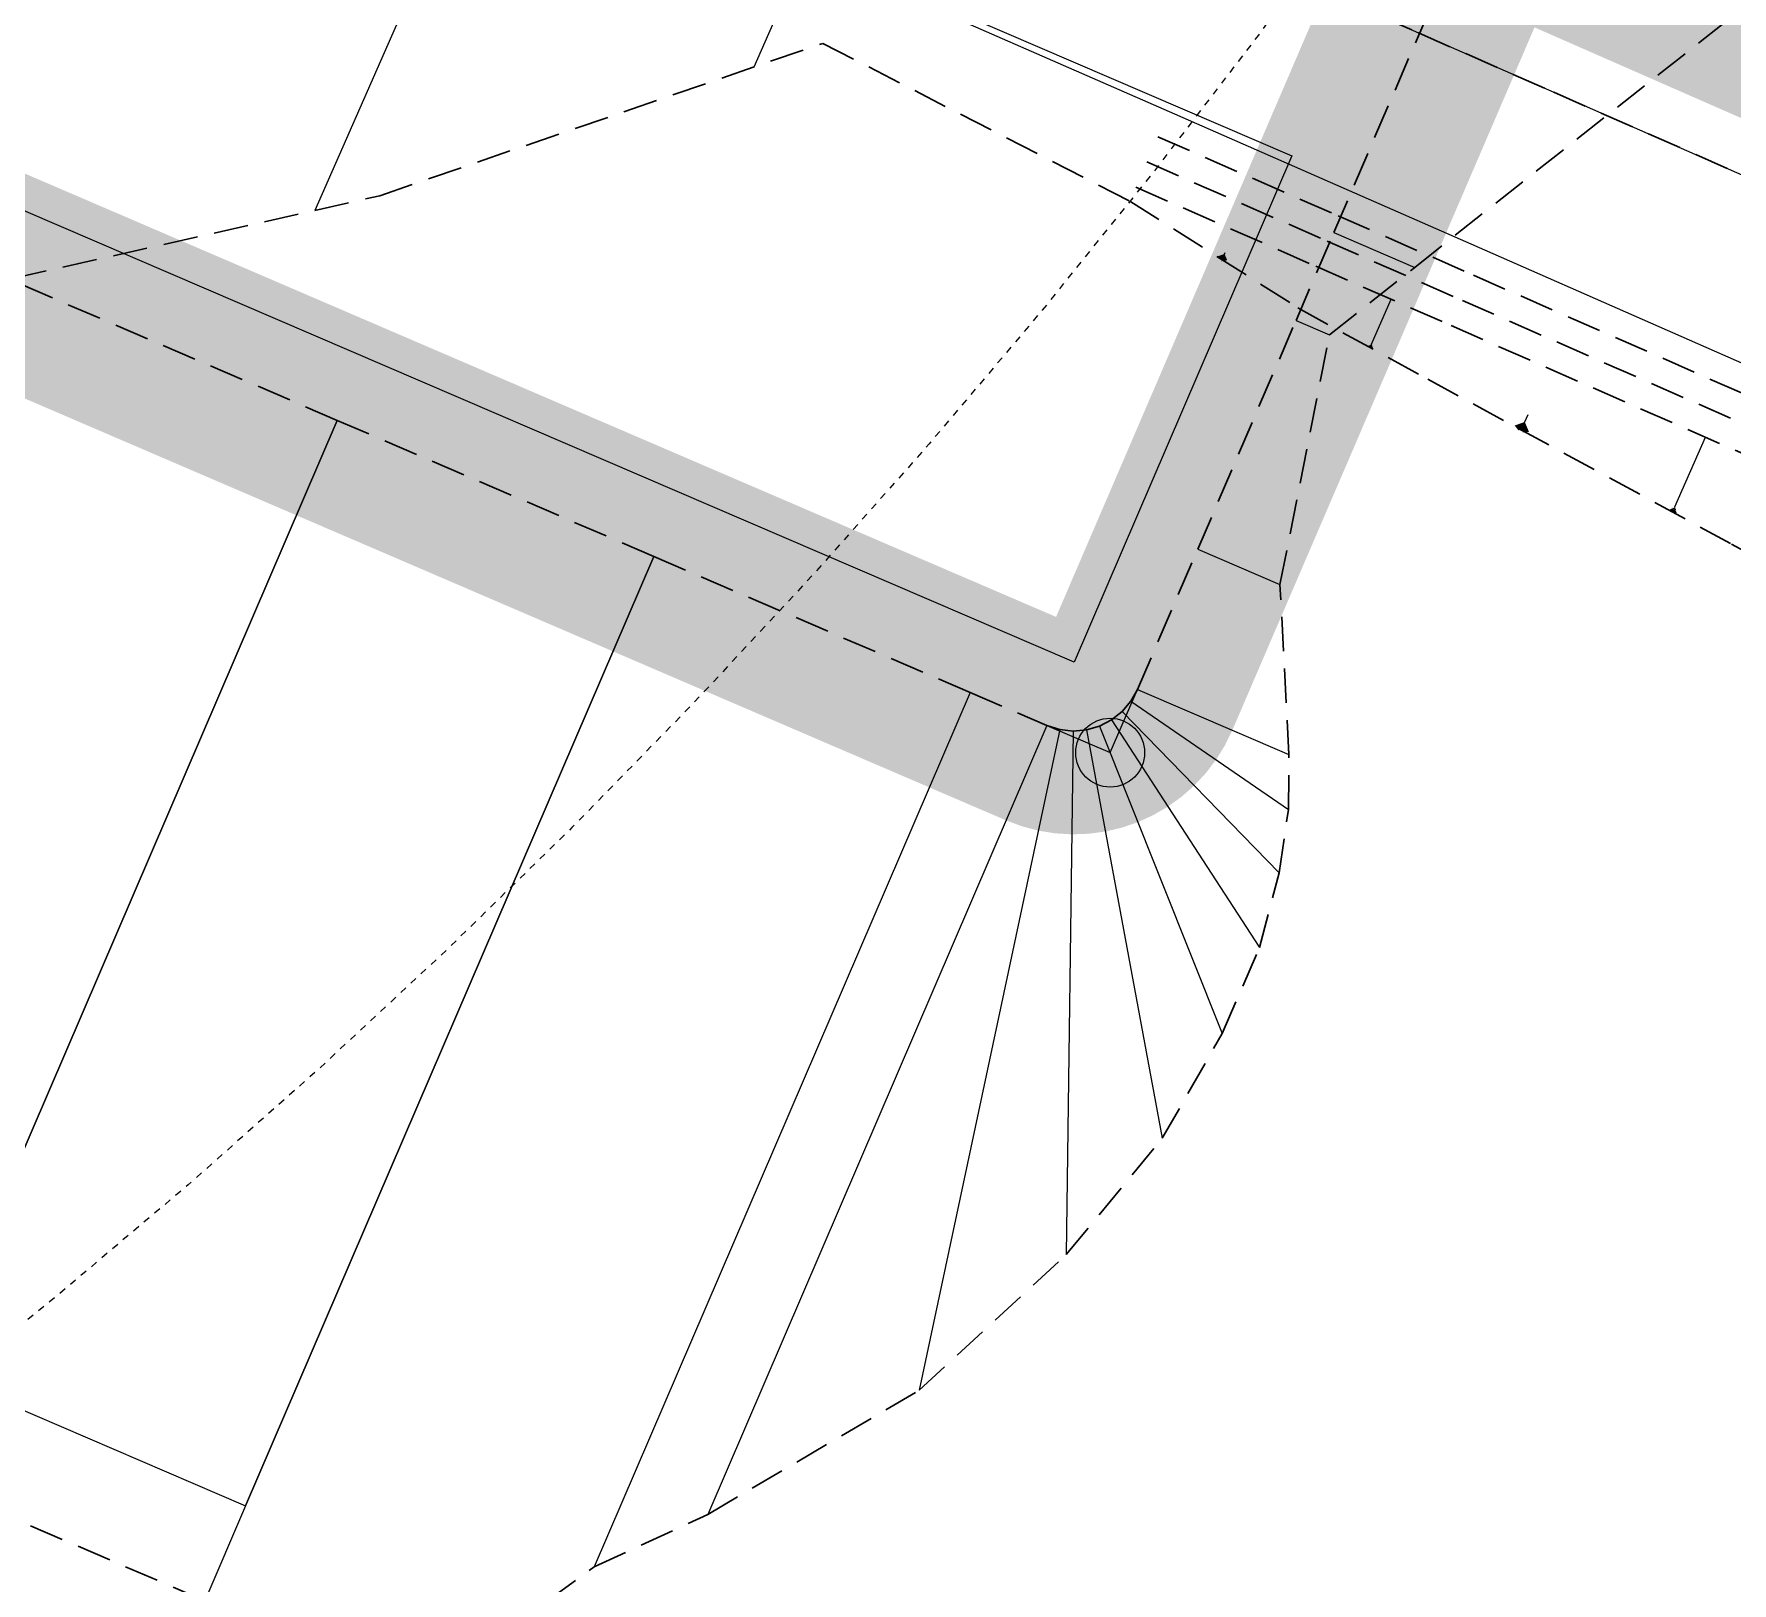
# Model space of a CAD drawing. Header units: metres. Extents: x 544752 to 548977, y 1840603 to 1844608.
# Drawn here: x 546643.49 to 546668.14, y 1842957.71 to 1842980.19 of the extents above; entities that cross this region are included whole.
import ezdxf

# ---------------------------------------------------------------- set-up
doc = ezdxf.new("R2010")
doc.units = ezdxf.units.M
doc.header["$MEASUREMENT"] = 0
doc.linetypes.add('ACAD_ISO02W100', pattern=[15, 12, -3])
doc.linetypes.add('Anordnung Grundriss$0$GESTRICHELT', pattern=[0.75, 0.5, -0.25])
doc.layers.add('C-ROAD', color=7, linetype='Continuous')
for name, color, linetype, lineweight in [('C-ROAD-CORR', 5, 'Continuous', 0), ('C-ROAD-LINK', 150, 'Continuous', 0), ('C-ROAD-STAN', 11, 'Continuous', 0), ('C-TOPO-FEAT', 94, 'Continuous', 5), ('Đường', 5, 'ACAD_ISO02W100', 5)]:
    doc.layers.add(name, color=color, linetype=linetype, lineweight=lineweight)

# ---------------------------------------------------------------- blocks, each defined once
blk = doc.blocks.new('TB')
at = {"layer": 'Defpoints', "color": 5, "linetype": 'Anordnung Grundriss$0$GESTRICHELT', "lineweight": 5, "ltscale": 0.2}
blk.add_circle((-0.4049538253086098, -1.769394799566726e-07), 105.7280000291212, dxfattribs=at)
blk = doc.blocks.new('GFERFERF')
blk.add_lwpolyline([(467513.3739784134, 1441358.465170017), (467628.3739784134, 1441358.465170017), (467628.3739784134, 1441366.465170017), (467513.3739784134, 1441366.465170017)], close=True)
blk = doc.blocks.new('fcwdăed')
at = {"xscale": -1, "rotation": 19.89216182940478}
blk.add_blockref('GFERFERF', (1396356.812540187, 242240.5363757809, -3.31594075425429), dxfattribs=at)
blk = doc.blocks.new('STA')
blk.add_circle((0, 0), 0.03600344113496039)
blk = doc.blocks.new('PI')
h = blk.add_hatch(color=256)
h.dxf.hatch_style = 1
h.paths.add_polyline_path([(0.01097384885793593, 0, 1), (-0.01097384885793593, 0, 1)])
at = {"xscale": 0.3048, "yscale": 0.3048, "zscale": 0.3048}
blk.add_blockref('STA', (0, 0), dxfattribs=at)

msp = doc.modelspace()

# ---------------------------------------------------------------- linework, layer by layer
at = {"layer": 'C-ROAD', "color": 3, "linetype": 'Continuous', "lineweight": 13}
for p, q in [((546659.1132832009, 1842969.758147664), (546659.508247406, 1842970.676844174)), ((546658.1945866913, 1842970.153111869), (546659.1132832009, 1842969.758147664))]:
    msp.add_line(p, q, dxfattribs=at)
at = {"layer": 'C-ROAD', "color": 1, "linetype": 'ACAD_ISO02W100', "lineweight": 60, "ltscale": 0.1, "const_width": 3, "flags": 128}
for points in [[(546523.169546673, 1843044.294615997), (546698.777218832, 1842967.217470441)], [(546552.5444880904, 1843015.573995452), (546658.1945866913, 1842970.153111869)], [(546659.508247406, 1842970.676844174), (546671.7521406753, 1842999.156442743)]]:
    msp.add_lwpolyline(points, dxfattribs=at)
at = {"layer": 'C-ROAD', "color": 1, "linetype": 'ACAD_ISO02W100', "lineweight": -3, "ltscale": 0.1, "const_width": 3, "flags": 128}
msp.add_lwpolyline([(546658.1945866913, 1842970.153111869, 0.41421356234177), (546659.508247406, 1842970.676844174)], format="xyb", dxfattribs=at)
at = {"layer": 'C-ROAD-CORR', "color": 160, "linetype": 'Continuous'}
for p, q in [((546649.8896164312, 1842982.915466328, 560.8405292558897), (546647.569373618, 1842977.629172494, 556.9918106112227)), ((546654.6173917725, 1842981.246253013, 560.9633076193795), (546653.9430246032, 1842979.709817693, 559.8446964624709)), ((546662.3587001174, 1842977.30706768, 561.0165627647707), (546663.5325976838, 1842976.802387936, 562.2943487954545)), ((546662.3587001174, 1842977.30706768, 561.0165627647707), (546663.5325976838, 1842976.802387936, 562.2943487954545)), ((546662.3587001174, 1842977.30706768, 561.0165627647707), (546663.5325976838, 1842976.802387936, 562.2943487954545)), ((546662.3587001174, 1842977.30706768, 561.0165627647707), (546663.5325976838, 1842976.802387936, 562.2943487954545)), ((546660.7486096045, 1842976.94337942, 561.3094006886188), (546660.7818091398, 1842977.019019132, 561.2267957543909)), ((546662.9060805204, 1842975.687727079, 561.6378229630786), (546663.191767983, 1842976.338619246, 560.926993912399)), ((546661.8103889164, 1842976.031682265, 561.0165627647713), (546662.2947752213, 1842975.823435853, 561.5438166508645)), ((546661.8103889164, 1842976.031682265, 561.0165627647713), (546662.2947752213, 1842975.823435853, 561.5438166508645)), ((546661.8103889164, 1842976.031682265, 561.0165627647713), (546662.2947752213, 1842975.823435853, 561.5438166508645)), ((546661.8103889164, 1842976.031682265, 561.0165627647713), (546662.2947752213, 1842975.823435853, 561.5438166508645)), ((546662.8589736201, 1842975.66114835, 561.6810931937921), (546662.9184061676, 1842975.635062411, 561.6810931937921)), ((546662.8707503452, 1842975.667793032, 561.6702756361137), (546662.9153247558, 1842975.648228578, 561.6702756361137)), ((546662.8825270702, 1842975.674437715, 561.6594580784354), (546662.912243344, 1842975.661394745, 561.6594580784354)), ((546662.8943037953, 1842975.681082397, 561.648640520757), (546662.9091619322, 1842975.674560912, 561.648640520757)), ((546647.8939651087, 1842974.581534937, 561.321868107067), (546641.9695020325, 1842960.801087293, 551.321868107067)), ((546641.9695020325, 1842960.801087293, 551.321868107067), (546647.8939651087, 1842974.581534937, 561.321868107067)), ((546647.8939651087, 1842974.581534937, 561.321868107067), (546641.9695020325, 1842960.801087293, 551.321868107067)), ((546665.1069990629, 1842974.504656365, 561.9992933959898), (546665.1775283519, 1842974.665345817, 561.8238069848799)), ((546667.3106939868, 1842973.32658962, 562.3551006434041), (546667.7538488914, 1842974.336245603, 561.2524712977897)), ((546667.2376223385, 1842973.28536102, 562.4222208970496), (546667.3298133808, 1842973.244896829, 562.4222208970496)), ((546667.2558902506, 1842973.29566817, 562.4054408336382), (546667.3250335323, 1842973.265320027, 562.4054408336382)), ((546667.2741581626, 1842973.30597532, 562.3886607702268), (546667.3202536838, 1842973.285743225, 562.3886607702268)), ((546667.2924260747, 1842973.31628247, 562.3718807068154), (546667.3154738353, 1842973.306166422, 562.3718807068154)), ((546652.4874476566, 1842972.606713911, 561.1968681070667), (546646.5629845804, 1842958.826266268, 551.1968681070667)), ((546646.5629845804, 1842958.826266268, 551.1968681070667), (546652.4874476566, 1842972.606713911, 561.1968681070667)), ((546652.4874476566, 1842972.606713911, 561.1968681070667), (546646.5629845804, 1842958.826266268, 551.1968681070667)), ((546660.3838790919, 1842972.713585132, 561.0165627647732), (546661.5777697786, 1842972.200309985, 560.1501970867594)), ((546660.3838790919, 1842972.713585132, 561.0165627647732), (546661.5777697786, 1842972.200309985, 560.1501970867594)), ((546660.3838790919, 1842972.713585132, 561.0165627647732), (546661.5777697786, 1842972.200309985, 560.1501970867594)), ((546660.3838790919, 1842972.713585132, 561.0165627647732), (546661.5777697786, 1842972.200309985, 560.1501970867594)), ((546657.0809302045, 1842970.631892886, 561.0718681070665), (546651.624595685, 1842957.940323843, 551.8620301026443)), ((546657.0809302045, 1842970.631892886, 561.0718681070665), (546651.624595685, 1842957.940323843, 551.8620301026443)), ((546657.0809302045, 1842970.631892886, 561.0718681070665), (546651.624595685, 1842957.940323843, 551.8620301026443)), ((546657.0809302045, 1842970.631892886, 561.0718681070665), (546651.624595685, 1842957.940323843, 551.8620301026443)), ((546659.508247406, 1842970.676844174, 561.0165627647743), (546661.7068956047, 1842969.731605644, 559.4210788911154)), ((546659.508247406, 1842970.676844174, 561.0165627647743), (546661.7068956047, 1842969.731605644, 559.4210788911154)), ((546659.508247406, 1842970.676844174, 561.0165627647743), (546661.7068956047, 1842969.731605644, 559.4210788911154)), ((546659.508247406, 1842970.676844174, 561.0165627647743), (546661.7068956047, 1842969.731605644, 559.4210788911154)), ((546659.2871695409, 1842970.3553391, 561.0184657764668), (546661.566990802, 1842968.013913872, 558.8397957355852)), ((546659.2871695409, 1842970.3553391, 561.0184657764668), (546661.566990802, 1842968.013913872, 558.8397957355852)), ((546659.2871695409, 1842970.3553391, 561.0184657764668), (546661.566990802, 1842968.013913872, 558.8397957355852)), ((546659.2871695409, 1842970.3553391, 561.0184657764668), (546661.566990802, 1842968.013913872, 558.8397957355852)), ((546659.4135412165, 1842970.505204502, 561.0170431327679), (546661.698871623, 1842968.933733291, 559.1680485908875)), ((546659.4135412165, 1842970.505204502, 561.0170431327679), (546661.698871623, 1842968.933733291, 559.1680485908875)), ((546659.4135412165, 1842970.505204502, 561.0170431327679), (546661.698871623, 1842968.933733291, 559.1680485908875)), ((546659.4135412165, 1842970.505204502, 561.0170431327679), (546661.698871623, 1842968.933733291, 559.1680485908875)), ((546658.1945866913, 1842970.153111869, 561.0415627647773), (546653.2710958916, 1842958.700950497, 552.7311205584624)), ((546658.1945866913, 1842970.153111869, 561.0415627647773), (546653.2710958916, 1842958.700950497, 552.7311205584624)), ((546658.1945866913, 1842970.153111869, 561.0415627647773), (546653.2710958916, 1842958.700950497, 552.7311205584624)), ((546658.1945866913, 1842970.153111869, 561.0415627647773), (546653.2710958916, 1842958.700950497, 552.7311205584624)), ((546658.3814046162, 1842970.093710671, 561.0366855067253), (546656.3404767166, 1842960.503210674, 554.4998470973427)), ((546658.3814046162, 1842970.093710671, 561.0366855067253), (546656.3404767166, 1842960.503210674, 554.4998470973427)), ((546658.3814046162, 1842970.093710671, 561.0366855067253), (546656.3404767166, 1842960.503210674, 554.4998470973427)), ((546658.3814046162, 1842970.093710671, 561.0366855067253), (546656.3404767166, 1842960.503210674, 554.4998470973427)), ((546658.5762214854, 1842970.071897219, 561.0319956789684), (546658.474906344, 1842962.471700917, 555.9647479669774)), ((546658.5762214854, 1842970.071897219, 561.0319956789684), (546658.474906344, 1842962.471700917, 555.9647479669774)), ((546658.5762214854, 1842970.071897219, 561.0319956789684), (546658.474906344, 1842962.471700917, 555.9647479669774)), ((546658.5762214854, 1842970.071897219, 561.0319956789684), (546658.474906344, 1842962.471700917, 555.9647479669774)), ((546658.7715505963, 1842970.088509793, 561.02767350895), (546659.8688190818, 1842964.160244248, 557.0083684005513)), ((546658.7715505963, 1842970.088509793, 561.02767350895), (546659.8688190818, 1842964.160244248, 557.0083684005513)), ((546658.7715505963, 1842970.088509793, 561.02767350895), (546659.8688190818, 1842964.160244248, 557.0083684005513)), ((546658.7715505963, 1842970.088509793, 561.02767350895), (546659.8688190818, 1842964.160244248, 557.0083684005513)), ((546658.9598855609, 1842970.142909979, 561.0238850952503), (546660.7390953144, 1842965.680175997, 557.8209987622073)), ((546658.9598855609, 1842970.142909979, 561.0238850952503), (546660.7390953144, 1842965.680175997, 557.8209987622073)), ((546658.9598855609, 1842970.142909979, 561.0238850952503), (546660.7390953144, 1842965.680175997, 557.8209987622073)), ((546658.9598855609, 1842970.142909979, 561.0238850952503), (546660.7390953144, 1842965.680175997, 557.8209987622073)), ((546659.133988772, 1842970.233007211, 561.020776024472), (546661.2792234716, 1842966.927900324, 558.3939263313434)), ((546659.133988772, 1842970.233007211, 561.020776024472), (546661.2792234716, 1842966.927900324, 558.3939263313434)), ((546659.133988772, 1842970.233007211, 561.020776024472), (546661.2792234716, 1842966.927900324, 558.3939263313434)), ((546659.133988772, 1842970.233007211, 561.020776024472), (546661.2792234716, 1842966.927900324, 558.3939263313434)), ((546646.5629845804, 1842958.826266268, 551.1968681070667), (546645.9705382729, 1842957.448221503, 551.2268681070667)), ((546646.5629845804, 1842958.826266268, 551.1968681070667), (546645.9705382729, 1842957.448221503, 551.2268681070667))]:
    msp.add_line(p, q, dxfattribs=at)
at = {"layer": 'C-ROAD-CORR', "color": 5, "linetype": 'Anordnung Grundriss$0$GESTRICHELT', "lineweight": 30, "extrusion": (0.2841914555795108, 0.647483757810315, 0.7071067811493766), "const_width": 0.1, "elevation": 1349050.856396173}
msp.add_lwpolyline([(240139.5722061691, -1348256.998813704), (240139.6067613228, -1348257.044887242), (240139.6413164765, -1348256.998813704)], dxfattribs=at)
at = {"layer": 'C-ROAD-CORR', "color": 5, "linetype": 'Anordnung Grundriss$0$GESTRICHELT', "lineweight": 30, "extrusion": (0.2841914551116141, 0.6474837579733876, 0.7071067811881053), "const_width": 0.1, "elevation": 1349051.003852239}
msp.add_lwpolyline([(240134.5609874371, -1348256.118956519), (240134.63439661, -1348256.216835417), (240134.7078057831, -1348256.11895652)], dxfattribs=at)
at = {"layer": 'C-ROAD-CORR', "color": 1, "linetype": 'Anordnung Grundriss$0$GESTRICHELT', "lineweight": 30}
for points in [[(546662.2947752214, 1842975.823435853, 561.5438166508645), (546663.5325976838, 1842976.802387936, 562.2943487954545), (546667.9947741061, 1842980.32651152, 565.0018320293458), (546672.5062716616, 1842983.82943106, 567.7630012552676), (546678.7445522234, 1842986.58997543, 570.9337716205598), (546683.3625389847, 1842990.047113338, 573.810854213566), (546686.8892460297, 1842992.648728039, 576.0232829837289), (546692.2342684566, 1842994.997135841, 578.957094902406), (546696.154877114, 1842999.213810504, 582.4021490988542), (546702.3073474437, 1843005.376852608, 587.6192499372495), (546704.4568289453, 1843012.956286886, 591.8108850465635), (546706.1867867875, 1843022.497851614, 596.2950120877671), (546702.4839764922, 1843030.368858471, 598.3274583665009), (546701.3454376603, 1843031.664159333, 598.4497709951656), (546694.9422052086, 1843034.61137062, 596.7058734923852), (546684.1770944282, 1843030.588437018, 589.4154379934198), (546678.9940899413, 1843030.296265198, 587.216040110001), (546672.5829647308, 1843028.043290316, 584.2090381236554), (546667.1502459726, 1843028.066066812, 582.2091965118301), (546661.719485436, 1843028.093398088, 580.2143127877184), (546655.2618304609, 1843025.732196022, 577.0895052729253), (546650.2812064494, 1843026.80653472, 576.234291427957), (546645.9084761186, 1843029.294820432, 576.9181620135658), (546641.5241496965, 1843031.756133897, 577.5726732487362)], [(546661.8103889165, 1842976.031682265, 561.0165627647713), (546662.3587001174, 1842977.30706768, 561.0165627647707), (546664.333521143, 1842981.900550228, 561.0165627647683), (546666.3083421683, 1842986.494032776, 561.0165627647659), (546668.2831631937, 1842991.087515323, 561.0165627647635), (546670.2579842191, 1842995.680997871, 561.0165627647611), (546671.7521406752, 1842999.156442743, 561.0165627647593), (546671.8115416818, 1842999.343259766, 561.0170431282576), (546671.8333553007, 1842999.538075694, 561.0184657588251), (546671.8167432548, 1842999.73340393, 561.0207759860679), (546671.76234393, 1842999.921738189, 561.0238850300881), (546671.672247842, 1843000.095840959, 561.0276734131864), (546671.5499173006, 1843000.249021631, 561.0319955512816), (546671.5222515162, 1843000.276351383, 561.0329244623463), (546671.4000533561, 1843000.375393613, 561.0366853485841), (546671.2284151423, 1843000.470100546, 561.0415625805019), (546666.9599867751, 1843002.305212191, 561.1577174218507), (546662.3665187833, 1843004.280067074, 561.2827174218472), (546657.7730507915, 1843006.254921956, 561.4077174218437), (546653.1795827997, 1843008.229776839, 561.5327174218403), (546648.5861148078, 1843010.204631722, 561.6577174218368), (546643.992646816, 1843012.179486605, 561.7827174218332), (546639.3991788242, 1843014.154341488, 561.9077174218297)], [(546659.485312375, 1842977.965444628, 560.9204318944599), (546662.0994395548, 1842976.81806047, 560.8490627647657), (546664.0637139351, 1842975.955907578, 560.9892020788875), (546668.642115495, 1842973.946370528, 561.3158438458705), (546673.2205170551, 1842971.936833479, 561.6424856128534), (546677.7989186152, 1842969.927296428, 561.9691273798364), (546682.3773201752, 1842967.917759379, 562.2957691468195), (546686.9557217353, 1842965.908222329, 562.6224109138025), (546691.5341232952, 1842963.898685279, 562.9490526807854), (546696.1125248553, 1842961.889148229, 563.2756944477684), (546696.3858697426, 1842961.769172584, 563.2951959824877), (546698.5840843001, 1842960.850734936, 563.4369765662058), (546700.8136515861, 1842960.011268039, 563.5787571499238), (546701.1536479562, 1842959.890131492, 563.6023362147514), (546705.8636318308, 1842958.212021871, 563.9289779817343), (546710.5736157052, 1842956.533912249, 564.2556197487173), (546715.2835995797, 1842954.855802628, 564.5822615157003)], [(546659.39653982, 1842977.763190878, 561.1413100189627), (546661.8351012637, 1842976.215808899, 561.5067721888036), (546663.7218938346, 1842975.177126375, 561.8396967251232), (546668.1327308309, 1842972.785820868, 562.5832617921313), (546672.5429620824, 1842970.39313527, 563.328334034277), (546676.9539007816, 1842968.002061476, 564.0716460510251), (546681.4159809885, 1842965.727505244, 564.6877110787717), (546685.920597542, 1842963.549861122, 565.1979399226502), (546690.4778622199, 1842961.492167143, 565.5771731113991), (546695.097669569, 1842959.576966412, 565.8007916744149), (546695.3757597742, 1842959.467802199, 565.8084862165314), (546697.6826914689, 1842958.580321095, 565.8797798834007), (546700.0082545704, 1842957.750744109, 565.978472297728), (546700.3503521029, 1842957.635504937, 565.995790858844), (546705.0878019442, 1842956.034484594, 566.2405965929054), (546709.8098860173, 1842954.390336842, 566.5311852962537), (546714.5295080649, 1842952.739278874, 566.8291097107419)]]:
    msp.add_polyline3d(points, dxfattribs=at)
at = {"layer": 'C-ROAD-CORR', "color": 11, "linetype": 'Anordnung Grundriss$0$GESTRICHELT', "lineweight": 30}
for points in [[(546637.7729976223, 1842951.039914244, 545.268518348098), (546643.6843873526, 1842952.13057792, 547.3680358537616), (546651.6245956849, 1842957.940323844, 551.8620301026443), (546653.2710958917, 1842958.700950497, 552.7311205584624), (546656.3404767142, 1842960.503210675, 554.4998470973427), (546658.4749063419, 1842962.471700917, 555.9647479669774), (546659.8688190801, 1842964.160244248, 557.0083684005513), (546660.7390953127, 1842965.680175997, 557.8209987622073), (546661.2792234707, 1842966.927900324, 558.3939263313434), (546661.5669908011, 1842968.013913872, 558.8397957355852), (546661.6988716223, 1842968.93373329, 559.1680485908875), (546661.7068956046, 1842969.731605644, 559.4210788911154), (546661.5777697787, 1842972.200309985, 560.1501970867594), (546662.2947752214, 1842975.823435853, 561.5438166508645), (546663.5325976838, 1842976.802387936, 562.2943487954545), (546667.9947741061, 1842980.32651152, 565.0018320293458), (546672.5062716616, 1842983.82943106, 567.7630012552676), (546678.7445522234, 1842986.58997543, 570.9337716205598), (546683.3625389847, 1842990.047113338, 573.810854213566), (546686.8892460297, 1842992.648728039, 576.0232829837289), (546692.2342684566, 1842994.997135841, 578.957094902406), (546696.154877114, 1842999.213810504, 582.4021490988542)], [(546643.3004825606, 1842976.556355962, 561.4468681070672), (546647.8939651086, 1842974.581534937, 561.321868107067), (546652.4874476565, 1842972.606713912, 561.1968681070667), (546657.0809302044, 1842970.631892886, 561.0718681070665), (546658.1945866914, 1842970.153111869, 561.0415627647773), (546658.3814046158, 1842970.093710671, 561.0366855067253), (546658.576221485, 1842970.071897219, 561.0319956789684), (546658.771550596, 1842970.088509793, 561.02767350895), (546658.9598855606, 1842970.142909979, 561.0238850952503), (546659.1339887717, 1842970.233007211, 561.020776024472), (546659.2871695407, 1842970.3553391, 561.0184657764668), (546659.4135412163, 1842970.505204502, 561.0170431327679), (546659.5082474059, 1842970.676844174, 561.0165627647743), (546660.383879092, 1842972.713585132, 561.0165627647732), (546661.8103889165, 1842976.031682265, 561.0165627647713), (546662.3587001174, 1842977.30706768, 561.0165627647707), (546664.333521143, 1842981.900550228, 561.0165627647683), (546666.3083421683, 1842986.494032776, 561.0165627647659), (546668.2831631937, 1842991.087515323, 561.0165627647635), (546670.2579842191, 1842995.680997871, 561.0165627647611), (546671.7521406752, 1842999.156442743, 561.0165627647593)], [(546642.4495538663, 1842976.4742836, 555.0206048998908), (546648.5100043236, 1842977.841352612, 557.3539672317899), (546654.9411975759, 1842980.053098456, 560.3023017119468), (546659.39653982, 1842977.763190878, 561.1413100189627), (546661.8351012637, 1842976.215808899, 561.5067721888036), (546663.7218938346, 1842975.177126375, 561.8396967251232), (546668.1327308309, 1842972.785820868, 562.5832617921313), (546672.5429620824, 1842970.39313527, 563.328334034277), (546676.9539007816, 1842968.002061476, 564.0716460510251), (546681.4159809885, 1842965.727505244, 564.6877110787717), (546685.920597542, 1842963.549861122, 565.1979399226502), (546690.4778622199, 1842961.492167143, 565.5771731113991), (546695.097669569, 1842959.576966412, 565.8007916744149), (546695.3757597742, 1842959.467802199, 565.8084862165314), (546697.6826914689, 1842958.580321095, 565.8797798834007), (546700.0082545704, 1842957.750744109, 565.978472297728), (546700.3503521029, 1842957.635504937, 565.995790858844), (546705.0878019442, 1842956.034484594, 566.2405965929054), (546709.8098860173, 1842954.390336842, 566.5311852962537), (546714.5295080649, 1842952.739278874, 566.8291097107419)], [(546641.3770557248, 1842959.423042529, 551.3518681070669), (546645.9705382728, 1842957.448221504, 551.2268681070667)]]:
    msp.add_polyline3d(points, dxfattribs=at)
at = {"layer": 'C-ROAD-CORR', "color": 5, "linetype": 'Anordnung Grundriss$0$GESTRICHELT', "lineweight": 30}
msp.add_polyline3d([(546642.6587635519, 1842989.391609982, 561.5204175680785), (546647.2371651118, 1842987.382072932, 561.3954211496738), (546651.8155666719, 1842985.372535883, 561.2704247312691), (546656.393968232, 1842983.362998832, 561.1454283128645), (546660.9723697919, 1842981.353461782, 561.0204318944599), (546663.5864969718, 1842980.206077624, 560.9490627647657), (546665.550771352, 1842979.343924733, 561.0892020788875), (546670.129172912, 1842977.334387683, 561.4158438458705), (546674.7075744721, 1842975.324850633, 561.7424856128534), (546679.2859760321, 1842973.315313583, 562.0691273798365), (546683.8643775921, 1842971.305776533, 562.3957691468195), (546688.4427791522, 1842969.296239483, 562.7224109138025), (546693.0211807122, 1842967.286702433, 563.0490526807854), (546697.5995822722, 1842965.277165383, 563.3756944477684), (546697.8729271595, 1842965.157189738, 563.3951959824877), (546699.9493818874, 1842964.289624655, 563.5369765662058), (546702.0554527061, 1842963.496656106, 563.6787571499239), (546702.3954490762, 1842963.375519559, 563.7023362147514), (546707.1054329508, 1842961.697409938, 564.0289779817343), (546711.8154168252, 1842960.019300316, 564.3556197487173), (546716.5254006997, 1842958.341190695, 564.6822615157004)], dxfattribs=at)
at = {"layer": 'C-ROAD-CORR', "color": 160, "linetype": 'Anordnung Grundriss$0$GESTRICHELT', "lineweight": 30}
msp.add_polyline3d([(546642.6587635519, 1842989.391609982, 561.3704175680786), (546647.2371651118, 1842987.382072932, 561.2454211496738), (546651.8155666719, 1842985.372535883, 561.1204247312692), (546656.393968232, 1842983.362998832, 560.9954283128645), (546660.9723697919, 1842981.353461782, 560.8704318944599), (546663.5864969718, 1842980.206077624, 560.7990627647657), (546665.550771352, 1842979.343924733, 560.9392020788875), (546670.129172912, 1842977.334387683, 561.2658438458706), (546674.7075744721, 1842975.324850633, 561.5924856128535), (546679.2859760321, 1842973.315313583, 561.9191273798365), (546683.8643775921, 1842971.305776533, 562.2457691468195), (546688.4427791522, 1842969.296239483, 562.5724109138025), (546693.0211807122, 1842967.286702433, 562.8990526807854), (546697.5995822722, 1842965.277165383, 563.2256944477684), (546697.8729271595, 1842965.157189738, 563.2451959824878), (546699.9493818874, 1842964.289624655, 563.3869765662058), (546702.0554527061, 1842963.496656106, 563.5287571499239), (546702.3954490762, 1842963.375519559, 563.5523362147514), (546707.1054329508, 1842961.697409938, 563.8789779817344), (546711.8154168252, 1842960.019300316, 564.2056197487174), (546716.5254006997, 1842958.341190695, 564.5322615157004)], dxfattribs=at)
at = {"layer": 'C-ROAD-CORR', "color": 92, "linetype": 'Anordnung Grundriss$0$GESTRICHELT', "lineweight": 30}
for points in [[(546642.4495538663, 1842976.4742836, 555.0206048998908), (546648.5100043236, 1842977.841352612, 557.3539672317899), (546654.9411975759, 1842980.053098456, 560.3023017119468)], [(546659.806838303, 1842978.697988878, 560.5204318944599), (546662.4209654828, 1842977.550604719, 560.4490627647657), (546664.3852398631, 1842976.688451828, 560.5892020788875), (546668.963641423, 1842974.678914778, 560.9158438458705), (546673.5420429831, 1842972.669377728, 561.2424856128534), (546678.1204445432, 1842970.659840678, 561.5691273798365), (546682.6988461032, 1842968.650303628, 561.8957691468195), (546687.2772476632, 1842966.640766578, 562.2224109138025), (546691.8556492232, 1842964.631229528, 562.5490526807854), (546696.4340507833, 1842962.621692478, 562.8756944477684), (546696.7073956706, 1842962.501716834, 562.8951959824877), (546698.8792837784, 1842961.594278659, 563.0369765662058), (546701.0821491255, 1842960.764865458, 563.1787571499239), (546701.4221454957, 1842960.643728912, 563.2023362147514), (546706.1321293702, 1842958.96561929, 563.5289779817343), (546710.8421132447, 1842957.287509669, 563.8556197487173), (546715.5520971192, 1842955.609400047, 564.1822615157004)], [(546659.646075339, 1842978.331716753, 560.5204318944599), (546662.2602025189, 1842977.184332595, 560.4490627647657), (546664.2244768991, 1842976.322179703, 560.5892020788875), (546668.8028784591, 1842974.312642653, 560.9158438458705), (546673.3812800192, 1842972.303105603, 561.2424856128534), (546677.9596815793, 1842970.293568553, 561.5691273798365), (546682.5380831392, 1842968.284031503, 561.8957691468195), (546687.1164846993, 1842966.274494453, 562.2224109138025), (546691.6948862593, 1842964.264957403, 562.5490526807854), (546696.2732878193, 1842962.255420353, 562.8756944477684), (546696.5466327067, 1842962.135444709, 562.8951959824877), (546698.7316840392, 1842961.222506797, 563.0369765662058), (546700.9479003558, 1842960.388066749, 563.1787571499239), (546701.2878967259, 1842960.266930202, 563.2023362147514), (546705.9978806005, 1842958.588820581, 563.5289779817343), (546710.707864475, 1842956.910710959, 563.8556197487173), (546715.4178483494, 1842955.232601338, 564.1822615157004)], [(546643.3004825606, 1842976.556355962, 561.4468681070672), (546647.8939651086, 1842974.581534937, 561.321868107067), (546652.4874476565, 1842972.606713912, 561.1968681070667), (546657.0809302044, 1842970.631892886, 561.0718681070665), (546658.1945866914, 1842970.153111869, 561.0415627647773), (546658.3814046158, 1842970.093710671, 561.0366855067253), (546658.576221485, 1842970.071897219, 561.0319956789684), (546658.771550596, 1842970.088509793, 561.02767350895), (546658.9598855606, 1842970.142909979, 561.0238850952503), (546659.1339887717, 1842970.233007211, 561.020776024472), (546659.2871695407, 1842970.3553391, 561.0184657764668), (546659.4135412163, 1842970.505204502, 561.0170431327679), (546659.5082474059, 1842970.676844174, 561.0165627647743), (546660.383879092, 1842972.713585132, 561.0165627647732)], [(546637.7729976223, 1842951.039914244, 545.268518348098), (546643.6843873526, 1842952.13057792, 547.3680358537616), (546651.6245956849, 1842957.940323844, 551.8620301026443), (546653.2710958917, 1842958.700950497, 552.7311205584624), (546656.3404767142, 1842960.503210675, 554.4998470973427), (546658.4749063419, 1842962.471700917, 555.9647479669774), (546659.8688190801, 1842964.160244248, 557.0083684005513), (546660.7390953127, 1842965.680175997, 557.8209987622073), (546661.2792234707, 1842966.927900324, 558.3939263313434), (546661.5669908011, 1842968.013913872, 558.8397957355852), (546661.6988716223, 1842968.93373329, 559.1680485908875), (546661.7068956046, 1842969.731605644, 559.4210788911154), (546661.5777697787, 1842972.200309985, 560.1501970867594)]]:
    msp.add_polyline3d(points, dxfattribs=at)
at = {"layer": 'C-ROAD-LINK', "color": 83, "linetype": 'Continuous', "lineweight": -3}
msp.add_line((546646.5629845804, 1842958.826266268, 551.1968681070667), (546645.9705382729, 1842957.448221503, 551.2268681070667), dxfattribs=at)
at = {"layer": 'C-TOPO-FEAT', "color": 94, "linetype": 'Continuous', "lineweight": 0, "ltscale": 2}
for points in [[(546642.6587635519, 1842989.391609982, 561.0704175680785), (546647.2371651118, 1842987.382072932, 560.9454211496737), (546651.8155666719, 1842985.372535883, 560.8204247312691), (546656.393968232, 1842983.362998832, 560.6954283128645), (546660.9723697919, 1842981.353461782, 560.5704318944598), (546663.5864969718, 1842980.206077624, 560.4990627647657), (546665.550771352, 1842979.343924733, 560.6392020788875), (546670.129172912, 1842977.334387683, 560.9658438458705), (546674.7075744721, 1842975.324850633, 561.2924856128534), (546679.2859760321, 1842973.315313583, 561.6191273798364), (546683.8643775921, 1842971.305776533, 561.9457691468194), (546688.4427791522, 1842969.296239483, 562.2724109138024), (546693.0211807122, 1842967.286702433, 562.5990526807853), (546697.5995822722, 1842965.277165383, 562.9256944477684), (546697.8729271595, 1842965.157189738, 562.9451959824877), (546699.9493818874, 1842964.289624655, 563.0869765662057), (546702.0554527061, 1842963.496656106, 563.2287571499238), (546702.3954490762, 1842963.375519559, 563.2523362147514), (546707.1054329508, 1842961.697409938, 563.5789779817343), (546711.8154168252, 1842960.019300316, 563.9056197487173), (546716.5254006997, 1842958.341190695, 564.2322615157003)], [(546641.653995027, 1842987.102409202, 561.4204175680785), (546646.2323965869, 1842985.092872152, 561.2954211496738), (546650.810798147, 1842983.083335103, 561.1704247312691), (546655.3891997071, 1842981.073798053, 561.0454283128645), (546659.967601267, 1842979.064261002, 560.9204318944599), (546662.5817284469, 1842977.916876844, 560.8490627647657), (546664.5460028271, 1842977.054723953, 560.9892020788875), (546669.1244043871, 1842975.045186903, 561.3158438458705), (546673.7028059472, 1842973.035649853, 561.6424856128534), (546678.2812075072, 1842971.026112803, 561.9691273798364), (546682.8596090672, 1842969.016575753, 562.2957691468195), (546687.4380106273, 1842967.007038703, 562.6224109138025), (546692.0164121873, 1842964.997501653, 562.9490526807854), (546696.5948137473, 1842962.987964603, 563.2756944477684), (546696.8681586346, 1842962.867988958, 563.2951959824877), (546699.0268835176, 1842961.96605052, 563.4369765662058), (546701.2163978952, 1842961.141664169, 563.5787571499238), (546701.5563942654, 1842961.020527622, 563.6023362147514), (546706.26637814, 1842959.342418001, 563.9289779817343), (546710.9763620144, 1842957.664308379, 564.2556197487173), (546715.6863458889, 1842955.986198758, 564.5822615157003)], [(546641.9695020325, 1842960.801087293, 551.321868107067), (546646.5629845804, 1842958.826266268, 551.1968681070667)]]:
    msp.add_polyline3d(points, dxfattribs=at)

# ---------------------------------------------------------------- block references
at = {"rotation": 136.8440965279733}
msp.add_blockref('fcwdăed', (1870662.973013071, 2573470.878610874, 1000046.315940754), dxfattribs=at)
at = {"layer": 'C-ROAD-STAN', "color": 3, "linetype": 'Continuous', "lineweight": -3, "xscale": 45.56286554269575, "yscale": 45.56286554269575, "zscale": 45.56286554269575, "rotation": 334.5}
msp.add_blockref('PI', (546659.1132832009, 1842969.758147664), dxfattribs=at)
at = {"layer": 'Đường', "rotation": 181.9299516079559}
msp.add_blockref('TB', (546576.1353845296, 1843043.417966283, 44), dxfattribs=at)

doc.saveas('drawing.dxf')
